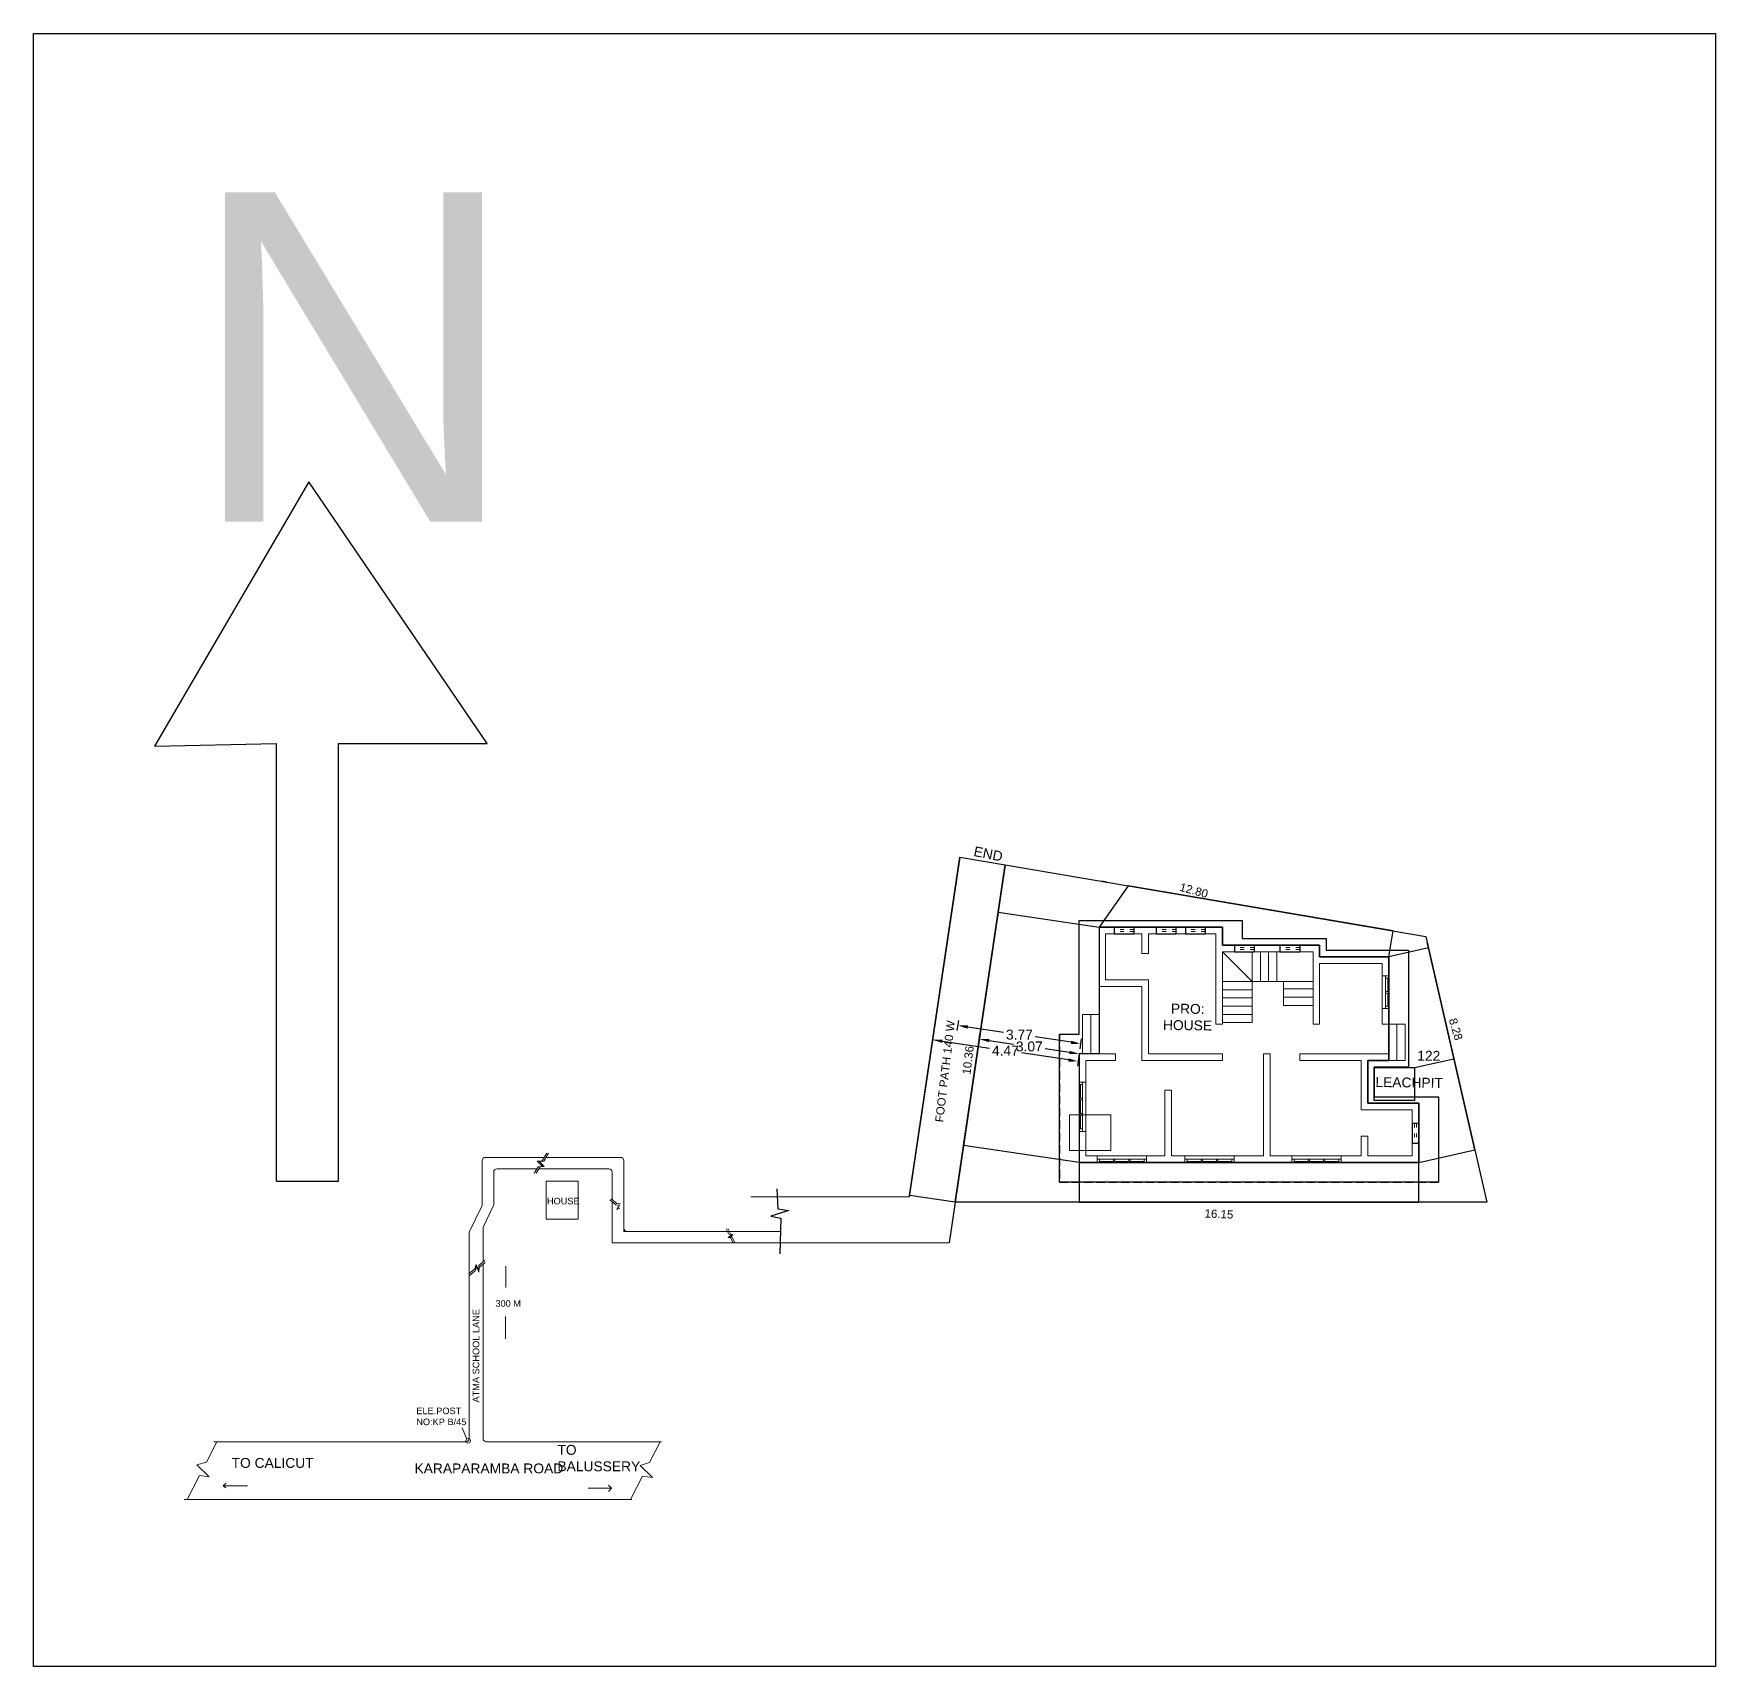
# Model space of a CAD drawing. Header units: metres. Extents: x 1446 to 1737, y 225 to 349.
# Drawn here: x 1479.1 to 1530.2, y 273.6 to 323.3 of the extents above; entities that cross this region are included whole.
import ezdxf

# ---------------------------------------------------------------- set-up
doc = ezdxf.new("R2010")
doc.units = ezdxf.units.M
doc.header["$MEASUREMENT"] = 0
doc.linetypes.add('ACAD_ISO03W100', pattern=[30, 12, -18])
doc.linetypes.add('DASHED2', pattern=[0.375, 0.25, -0.125])
for name, color, linetype, plot in [('BLK_1_COVERED_AREA', 140, 'Continuous', False), ('BLK_1_LVL_0_BLDG_FOOT_PRINT', 1, 'Continuous', False), ('BLK_1_LVL_0_FRONT_YARD', 2, 'Continuous', False), ('BLK_1_LVL_0_REAR_YARD', 11, 'Continuous', False), ('BLK_1_LVL_0_SIDE_YARD1', 171, 'Continuous', False), ('BLK_1_LVL_0_SIDE_YARD2', 102, 'Continuous', False), ('BLK_1_MAX_HEIGHT_CAL', 7, 'Continuous', False), ('BLK_1_SHADE_OVERHANG', 6, 'Continuous', False), ('DIST_CL_ROAD', 7, 'Continuous', False), ('DIST_WELL', 7, 'Continuous', False), ('LANE_1', 5, 'Continuous', False), ('PLOT_BOUNDARY', 70, 'Continuous', False), ('SHORTEST_DIST_TO_ROAD', 7, 'Continuous', False), ('WASTE_DISPOSAL', 7, 'Continuous', False)]:
    doc.layers.add(name, color=color, linetype=linetype, plot=plot)
doc.layers.add('Layer7', color=7, linetype='Continuous', lineweight=50)
doc.layers.add('WALL', color=16, linetype='Continuous', lineweight=40)
doc.layers.add('plan', color=42, linetype='Continuous')
doc.styles.add('ARIAL', font='arial.ttf')
doc.styles.get("Standard").update_dxf_attribs({"font": 'arial.ttf'})
doc.dimstyles.new('Copy of Standard', dxfattribs={"dimscale": 0, "dimtxt": 0.3, "dimasz": 0.3, "dimexe": 0.15, "dimexo": 0.15, "dimgap": 0.09, "dimtad": 0, "dimtih": 1, "dimtoh": 1, "dimzin": 4, "dimdsep": 46, "dimtxsty": 'Standard', "dimcen": 0.3, "dimadec": 0, "dimazin": 0, "dimtfac": 1, "dimtofl": 0, "dimtmove": 0, "dimatfit": 3, "dimfxl": 0.15, "dimfxlon": 1, "dimtolj": 1, "dimtzin": 0, "dimarcsym": 0})

# ---------------------------------------------------------------- blocks, each defined once
blk = doc.blocks.new('HGFH')
at = {"layer": 'WALL', "color": 0, "lineweight": 9}
for p, q in [((284703.9, -300067.6), (284703.9, -300087.6)), ((284703.9, -300077.6), (284711.4, -300077.6)), ((284711.4, -300077.6), (284711.4, -300087.6)), ((284711.4, -300077.6), (284846.4, -300077.6)), ((284753.4, -300077.6), (284753.4, -300087.6)), ((284753.4, -300077.6), (284757.9, -300077.6)), ((284757.9, -300077.6), (284757.9, -300087.6)), ((284799.9, -300077.6), (284799.9, -300087.6)), ((284799.9, -300077.6), (284804.4, -300077.6)), ((284804.4, -300077.6), (284804.4, -300087.6)), ((284846.4, -300077.6), (284846.4, -300087.6)), ((284846.4, -300077.6), (284853.9, -300077.6)), ((284853.9, -300067.6), (284853.9, -300087.6)), ((284703.9, -300087.6), (284853.9, -300087.6)), ((284711.4, -300084.6), (284753.4, -300084.6)), ((284757.9, -300084.6), (284799.9, -300084.6)), ((284804.4, -300084.6), (284846.4, -300084.6))]:
    blk.add_line(p, q, dxfattribs=at)
at = {"layer": 'WALL', "color": 0, "lineweight": 13}
blk.add_line((284703.9, -300067.6), (284853.9, -300067.6), dxfattribs=at)
blk = doc.blocks.new('GDGDCV')
at = {"layer": 'WALL', "color": 0, "lineweight": 9}
for p, q in [((284868, -299930.5), (284888, -299930.5)), ((284878, -299938), (284878, -299930.5)), ((284878, -299938), (284888, -299938)), ((284878, -300073), (284878, -299938)), ((284878, -299980), (284888, -299980)), ((284878, -299984.5), (284878, -299980)), ((284885, -299980), (284885, -299938)), ((284888, -299930.5), (284888, -300080.5)), ((284878, -299984.5), (284888, -299984.5)), ((284878, -300026.5), (284888, -300026.5)), ((284878, -300031), (284878, -300026.5)), ((284878, -300031), (284888, -300031)), ((284885, -300026.5), (284885, -299984.5)), ((284885, -300073), (284885, -300031)), ((284868, -300080.5), (284888, -300080.5)), ((284878, -300080.5), (284878, -300073)), ((284878, -300073), (284888, -300073))]:
    blk.add_line(p, q, dxfattribs=at)
at = {"layer": 'WALL', "color": 0, "lineweight": 13}
blk.add_line((284868, -299930.5), (284868, -300080.5), dxfattribs=at)
blk = doc.blocks.new('GRFHC')
for p, q in [((284992.3, -299930.2), (284932.3, -299930.2)), ((284932.3, -299930.2), (284932.3, -299950.2)), ((284932.3, -299950.2), (284992.3, -299950.2)), ((284992.3, -299950.2), (284992.3, -299930.2))]:
    blk.add_line(p, q)
at = {"layer": 'plan', "color": 0, "linetype": 'ACAD_ISO03W100', "lineweight": 20}
for p, q in [((284932.3, -299937.2), (284992.3, -299937.2)), ((284932.3, -299943.2), (284992.3, -299943.2))]:
    blk.add_line(p, q, dxfattribs=at)
blk = doc.blocks.new('RYHRH')
at = {"layer": 'WALL', "color": 0, "lineweight": 9}
for p, q in [((284724.9, -299990.5), (284724.9, -299970.5)), ((284724.9, -299970.5), (284824.9, -299970.5)), ((284732.4, -299980.5), (284732.4, -299970.5)), ((284772.4, -299973.5), (284732.4, -299973.5)), ((284772.4, -299980.5), (284772.4, -299970.5)), ((284777.4, -299980.5), (284777.4, -299970.5)), ((284817.4, -299973.5), (284777.4, -299973.5)), ((284817.4, -299980.5), (284817.4, -299970.5)), ((284817.4, -299970.5), (284824.9, -299970.5)), ((284824.9, -299990.5), (284824.9, -299970.5)), ((284732.4, -299980.5), (284724.9, -299980.5)), ((284824.9, -299980.5), (284732.4, -299980.5)), ((284778.9, -299980.5), (284774.4, -299980.5)), ((284824.9, -299980.5), (284817.4, -299980.5)), ((284824.9, -299980.5), (284820.9, -299980.5))]:
    blk.add_line(p, q, dxfattribs=at)
at = {"layer": 'WALL', "color": 0, "lineweight": 13}
blk.add_line((284724.9, -299990.5), (284824.9, -299990.5), dxfattribs=at)
blk = doc.blocks.new('BFHFB  C')
for p, q in [((284939.1, -300009.9), (284939.1, -300069.9)), ((284939.1, -300009.9), (284959.1, -300009.9)), ((284959.1, -300069.9), (284959.1, -300009.9)), ((284939.1, -300069.9), (284959.1, -300069.9))]:
    blk.add_line(p, q)
at = {"layer": 'plan', "color": 0, "linetype": 'ACAD_ISO03W100', "lineweight": 20}
for p, q in [((284946.1, -300009.9), (284946.1, -300069.9)), ((284952.1, -300009.9), (284952.1, -300069.9))]:
    blk.add_line(p, q, dxfattribs=at)
blk = doc.blocks.new('*D81')
at = {"layer": 'Defpoints', "color": 0}
for p in [(1507.86, 292.706), (1507.86, 292.706), (1510.899, 292.254)]:
    blk.add_point(p, dxfattribs=at)
at = {"layer": 'SHORTEST_DIST_TO_ROAD', "color": 0, "lineweight": -2}
for p, q in [((1507.86, 292.706), (1507.838, 292.557)), ((1508.157, 292.662), (1508.9, 292.551)), ((1510.603, 292.298), (1509.859, 292.409)), ((1510.899, 292.254), (1510.877, 292.106))]:
    blk.add_line(p, q, dxfattribs=at)
at = {"layer": 'SHORTEST_DIST_TO_ROAD', "color": 0}
for points in [[(1508.165, 292.711), (1508.15, 292.612), (1507.86, 292.706)], [(1510.61, 292.348), (1510.595, 292.249), (1510.899, 292.254)]]:
    blk.add_solid(points, dxfattribs=at)
at = {"layer": 'SHORTEST_DIST_TO_ROAD', "color": 0, "insert": (1509.38, 292.48), "char_height": 0.3, "attachment_point": 5}
blk.add_mtext('\\A1;3.07', dxfattribs=at)
blk = doc.blocks.new('*D79')
at = {"layer": 'Defpoints', "color": 0}
for p in [(1507.168, 292.808), (1507.214, 293.117), (1510.899, 292.254)]:
    blk.add_point(p, dxfattribs=at)
at = {"layer": 'DIST_CL_ROAD', "color": 0, "lineweight": -2}
for p, q in [((1507.192, 292.968), (1507.236, 293.265)), ((1507.511, 293.073), (1508.6, 292.911)), ((1510.648, 292.607), (1509.559, 292.769)), ((1510.923, 292.414), (1510.967, 292.711))]:
    blk.add_line(p, q, dxfattribs=at)
at = {"layer": 'DIST_CL_ROAD', "color": 0}
for points in [[(1507.518, 293.122), (1507.503, 293.023), (1507.214, 293.117)], [(1510.656, 292.656), (1510.641, 292.557), (1510.945, 292.563)]]:
    blk.add_solid(points, dxfattribs=at)
at = {"layer": 'DIST_CL_ROAD', "color": 0, "insert": (1509.08, 292.84), "char_height": 0.3, "attachment_point": 5}
blk.add_mtext('\\A1;3.77', dxfattribs=at)
blk = doc.blocks.new('*D82')
at = {"layer": 'BLK_1_MAX_HEIGHT_CAL', "color": 0, "lineweight": -2}
for p, q in [((1506.454, 292.763), (1506.42, 292.535)), ((1506.739, 292.64), (1508.168, 292.427)), ((1510.569, 292.071), (1509.139, 292.283)), ((1510.877, 292.106), (1510.844, 291.878))]:
    blk.add_line(p, q, dxfattribs=at)
at = {"layer": 'BLK_1_MAX_HEIGHT_CAL', "color": 0}
for points in [[(1506.746, 292.689), (1506.731, 292.59), (1506.442, 292.684)], [(1510.576, 292.12), (1510.561, 292.021), (1510.866, 292.027)]]:
    blk.add_solid(points, dxfattribs=at)
at = {"layer": 'Defpoints', "color": 0}
for p in [(1506.476, 292.911), (1506.442, 292.684), (1510.899, 292.254)]:
    blk.add_point(p, dxfattribs=at)
at = {"layer": 'BLK_1_MAX_HEIGHT_CAL', "color": 0, "insert": (1508.654, 292.355), "char_height": 0.3, "attachment_point": 5}
blk.add_mtext('\\A1;4.47', dxfattribs=at)

msp = doc.modelspace()

# ---------------------------------------------------------------- linework, layer by layer
at = {"color": 1}
for p, q in [((1487.491, 309.638), (1482.81, 301.599)), ((1492.911, 301.681), (1487.491, 309.638)), ((1482.81, 301.599), (1486.505, 301.681)), ((1486.505, 301.681), (1486.505, 288.392)), ((1488.394, 288.392), (1488.394, 301.681)), ((1488.394, 301.681), (1492.911, 301.681)), ((1486.505, 288.392), (1488.394, 288.392))]:
    msp.add_line(p, q, dxfattribs=at)
at = {"color": 7}
for p, q in [((1507.266, 298.236), (1505.733, 287.913)), ((1508.647, 298), (1506.941, 286.513)), ((1511.733, 297.474), (1511.585, 297.499)), ((1515.377, 296.852), (1515.525, 296.827)), ((1508.433, 296.561), (1508.411, 296.413)), ((1518.334, 296.348), (1518.187, 296.373)), ((1520.433, 295.99), (1520.285, 296.015)), ((1521.502, 295.481), (1521.469, 295.628)), ((1507.86, 292.706), (1507.882, 292.854)), ((1522.275, 292.11), (1522.309, 291.964)), ((1522.517, 291.054), (1522.484, 291.2)), ((1507.381, 289.477), (1507.403, 289.625)), ((1522.909, 289.344), (1522.943, 289.198)), ((1521.209, 288.954), (1521.059, 288.954)), ((1501.709, 288.154), (1501.744, 287.55)), ((1510.899, 287.75), (1510.749, 287.75)), ((1521.209, 287.75), (1521.059, 287.75)), ((1502.074, 287.494), (1501.533, 287.325)), ((1501.533, 287.325), (1501.835, 287.262)), ((1501.744, 287.55), (1502.074, 287.494)), ((1501.835, 287.262), (1501.8, 286.181))]:
    msp.add_line(p, q, dxfattribs=at)
at = {"color": 7, "linetype": 'DASHED2'}
for p, q in [((1510.899, 296.306), (1515.849, 296.306)), ((1510.899, 292.854), (1510.899, 296.306)), ((1515.849, 296.306), (1515.849, 295.756)), ((1515.849, 295.756), (1518.399, 295.756)), ((1518.399, 295.406), (1520.899, 295.406)), ((1520.899, 295.406), (1520.899, 291.854)), ((1510.299, 292.854), (1510.899, 292.854)), ((1510.299, 292.854), (1510.299, 288.354)), ((1519.859, 291.854), (1519.859, 290.954)), ((1519.859, 291.854), (1520.899, 291.854)), ((1519.859, 290.954), (1521.809, 290.954)), ((1521.809, 290.954), (1521.809, 288.354)), ((1510.299, 288.354), (1521.809, 288.354))]:
    msp.add_line(p, q, dxfattribs=at)
at = {"color": 7}
msp.add_lwpolyline([(1479.134, 323.251), (1530.221, 323.251), (1530.221, 273.648), (1479.134, 273.648)], close=True, dxfattribs=at)
at = {"layer": 'BLK_1_COVERED_AREA'}
msp.add_lwpolyline([(1521.209, 288.954), (1521.209, 290.754), (1519.659, 290.754), (1519.659, 292.054), (1520.299, 292.054), (1520.299, 295.206), (1518.199, 295.206), (1518.199, 295.556), (1515.249, 295.556), (1515.249, 296.106), (1511.499, 296.106), (1511.499, 292.254), (1510.899, 292.254), (1510.899, 288.954), (1521.209, 288.954)], close=True, dxfattribs=at)
at = {"layer": 'BLK_1_LVL_0_BLDG_FOOT_PRINT', "color": 1}
msp.add_lwpolyline([(1521.209, 288.954), (1521.209, 290.754), (1519.659, 290.754), (1519.659, 292.054), (1520.299, 292.054), (1520.299, 295.206), (1518.199, 295.206), (1518.199, 295.556), (1515.249, 295.556), (1515.249, 296.106), (1511.499, 296.106), (1511.499, 292.254), (1510.899, 292.254), (1510.899, 288.954), (1521.209, 288.954)], close=True, dxfattribs=at)
at = {"layer": 'BLK_1_LVL_0_FRONT_YARD'}
msp.add_lwpolyline([(1511.499, 296.106), (1511.499, 292.254), (1510.899, 292.254), (1510.899, 288.954), (1507.381, 289.477), (1508.433, 296.561), (1511.499, 296.106)], close=True, dxfattribs=at)
at = {"layer": 'BLK_1_LVL_0_REAR_YARD'}
msp.add_lwpolyline([(1521.502, 295.481), (1520.299, 295.206), (1520.299, 292.054), (1519.659, 292.054), (1519.659, 290.754), (1521.209, 290.754), (1521.209, 288.954), (1522.909, 289.344), (1521.502, 295.481)], close=True, dxfattribs=at)
at = {"layer": 'BLK_1_LVL_0_SIDE_YARD1'}
msp.add_lwpolyline([(1520.299, 295.206), (1520.433, 295.99), (1512.379, 297.364), (1511.499, 296.106), (1515.249, 296.106), (1515.249, 295.556), (1518.199, 295.556), (1518.199, 295.206), (1520.299, 295.206)], close=True, dxfattribs=at)
at = {"layer": 'BLK_1_LVL_0_SIDE_YARD2'}
msp.add_line((1507.266, 298.236), (1507.266, 298.236), dxfattribs=at)
msp.add_lwpolyline([(1521.209, 288.954), (1510.899, 288.954), (1510.899, 287.75), (1521.209, 287.75), (1521.209, 288.954)], close=True, dxfattribs=at)
at = {"layer": 'BLK_1_SHADE_OVERHANG'}
msp.add_lwpolyline([(1521.809, 288.354), (1510.299, 288.354), (1510.299, 292.854), (1510.899, 292.854), (1510.899, 296.306), (1515.849, 296.306), (1515.849, 295.756), (1518.399, 295.756), (1518.399, 295.406), (1520.899, 295.406), (1520.899, 291.854), (1519.859, 291.854), (1519.859, 290.954), (1521.809, 290.954), (1521.809, 288.354)], close=True, dxfattribs=at)
at = {"layer": 'DIST_WELL', "color": 9}
msp.add_line((1521.085, 291.838), (1522.275, 292.11), dxfattribs=at)
at = {"layer": 'LANE_1'}
msp.add_lwpolyline([(1507.124, 287.75), (1505.74, 287.956), (1507.266, 298.236), (1508.647, 298), (1507.124, 287.75)], close=True, dxfattribs=at)
at = {"layer": 'Layer7', "lineweight": 20}
for p, q in [((1507.266, 298.236), (1521.424, 295.821)), ((1511.499, 292.254), (1511.499, 296.106)), ((1511.499, 296.106), (1515.249, 296.106)), ((1511.699, 294.504), (1511.699, 295.906)), ((1511.699, 295.906), (1512.799, 295.906)), ((1512.799, 295.304), (1512.799, 295.906)), ((1512.999, 295.906), (1512.999, 295.304)), ((1512.999, 295.906), (1515.049, 295.906)), ((1512.999, 295.906), (1512.999, 295.304)), ((1515.049, 295.906), (1515.049, 293.154)), ((1515.249, 296.106), (1515.249, 295.556)), ((1521.424, 295.821), (1523.274, 287.75)), ((1512.799, 295.304), (1512.999, 295.304)), ((1515.249, 295.556), (1518.199, 295.556)), ((1515.249, 295.356), (1515.249, 293.154)), ((1515.249, 295.356), (1517.999, 295.356)), ((1515.249, 295.356), (1516.149, 294.456)), ((1516.149, 295.356), (1516.149, 293.206)), ((1516.399, 295.356), (1516.399, 294.456)), ((1516.649, 295.356), (1516.649, 294.456)), ((1516.899, 295.356), (1516.899, 294.456)), ((1517.999, 295.356), (1517.999, 293.154)), ((1518.199, 295.556), (1518.199, 295.206)), ((1518.399, 295.756), (1518.399, 295.406)), ((1518.199, 295.206), (1520.299, 295.206)), ((1518.199, 295.006), (1518.199, 293.154)), ((1518.199, 295.006), (1520.099, 295.006)), ((1520.099, 295.006), (1520.099, 293.154)), ((1520.299, 295.206), (1520.299, 292.054)), ((1511.499, 294.304), (1512.799, 294.304)), ((1511.699, 294.504), (1512.999, 294.504)), ((1512.799, 294.304), (1512.799, 292.054)), ((1512.999, 294.504), (1512.999, 292.254)), ((1512.999, 294.504), (1512.999, 292.254)), ((1515.249, 294.456), (1517.999, 294.456)), ((1517.099, 294.456), (1517.099, 293.73)), ((1515.249, 294.206), (1516.149, 294.206)), ((1515.249, 293.956), (1516.149, 293.956)), ((1517.099, 294.23), (1517.999, 294.23)), ((1517.099, 293.98), (1517.999, 293.98)), ((1510.999, 293.454), (1511.499, 293.454)), ((1510.999, 292.254), (1510.999, 293.454)), ((1511.249, 292.254), (1511.249, 293.454)), ((1515.249, 293.706), (1516.149, 293.706)), ((1515.249, 293.456), (1516.149, 293.456)), ((1517.099, 293.73), (1517.999, 293.73)), ((1515.049, 293.154), (1515.249, 293.154)), ((1515.249, 293.206), (1516.149, 293.206)), ((1517.999, 293.154), (1518.199, 293.154)), ((1520.099, 293.154), (1520.799, 293.154)), ((1520.099, 293.154), (1520.799, 293.154)), ((1520.549, 293.154), (1520.549, 292.053)), ((1520.549, 293.154), (1520.549, 292.053)), ((1520.799, 293.154), (1520.799, 292.053)), ((1520.799, 293.154), (1520.799, 292.053)), ((1510.899, 292.254), (1510.899, 288.954)), ((1510.899, 292.254), (1511.999, 292.254)), ((1510.899, 292.254), (1510.899, 288.954)), ((1511.999, 292.254), (1511.999, 292.054)), ((1512.999, 292.254), (1515.249, 292.254)), ((1515.249, 292.254), (1515.249, 292.053)), ((1516.499, 292.254), (1516.499, 289.153)), ((1516.499, 292.254), (1516.699, 292.254)), ((1516.499, 292.254), (1516.699, 292.254)), ((1516.699, 292.254), (1516.699, 289.153)), ((1517.599, 292.254), (1517.599, 292.054)), ((1517.599, 292.254), (1520.299, 292.254)), ((1511.099, 292.054), (1511.099, 289.154)), ((1511.099, 292.054), (1511.999, 292.054)), ((1512.799, 292.054), (1515.249, 292.054)), ((1512.999, 292.054), (1512.999, 292.053)), ((1517.599, 292.054), (1519.459, 292.054)), ((1519.459, 292.054), (1519.459, 290.554)), ((1519.659, 292.054), (1519.659, 290.754)), ((1519.659, 292.054), (1520.799, 292.054)), ((1519.659, 292.054), (1520.799, 292.054)), ((1519.659, 291.956), (1519.659, 291.756)), ((1513.499, 291.154), (1513.499, 289.154)), ((1513.499, 291.154), (1513.699, 291.154)), ((1513.699, 291.154), (1513.699, 289.154)), ((1519.659, 290.754), (1521.209, 290.754)), ((1521.209, 290.754), (1521.209, 288.954)), ((1519.459, 290.554), (1521.009, 290.554)), ((1521.009, 290.554), (1521.009, 289.154)), ((1519.459, 289.754), (1519.459, 289.154)), ((1519.459, 289.754), (1519.659, 289.754)), ((1519.659, 289.754), (1519.659, 289.154)), ((1511.099, 289.154), (1513.499, 289.154)), ((1513.699, 289.154), (1516.499, 289.154)), ((1516.699, 289.154), (1519.459, 289.154)), ((1519.659, 289.154), (1521.009, 289.154)), ((1510.899, 288.954), (1521.209, 288.954)), ((1510.899, 288.954), (1521.209, 288.954)), ((1505.733, 287.913), (1500.916, 287.913)), ((1507.124, 287.75), (1523.274, 287.75)), ((1506.941, 286.513), (1500.916, 286.513))]:
    msp.add_line(p, q, dxfattribs=at)
at = {"layer": 'Layer7', "linetype": 'ByBlock', "lineweight": 20}
for p, q in [((1494.72, 289.237), (1494.572, 289.001)), ((1494.779, 289.237), (1494.631, 289.001)), ((1492.759, 289.012), (1492.759, 287.674)), ((1494.642, 289.112), (1492.859, 289.112)), ((1493.109, 288.662), (1493.109, 287.674)), ((1494.422, 288.762), (1493.209, 288.762)), ((1494.462, 288.825), (1494.339, 288.629)), ((1494.521, 288.825), (1494.398, 288.629)), ((1494.572, 289.001), (1494.427, 289.001)), ((1494.427, 289.001), (1494.587, 288.833)), ((1494.587, 288.833), (1494.462, 288.825)), ((1496.61, 288.762), (1494.481, 288.762)), ((1494.631, 289.001), (1494.486, 289.001)), ((1494.486, 289.001), (1494.646, 288.833)), ((1494.646, 288.833), (1494.521, 288.825)), ((1496.96, 289.112), (1494.701, 289.112)), ((1496.71, 287.826), (1496.71, 288.662)), ((1497.06, 286.863), (1497.06, 289.012)), ((1492.748, 287.63), (1492.363, 286.841)), ((1493.098, 287.63), (1492.796, 287.011)), ((1496.638, 287.822), (1496.815, 287.673)), ((1496.674, 287.857), (1496.851, 287.708)), ((1496.71, 286.513), (1496.71, 287.761)), ((1496.815, 287.673), (1496.93, 287.662)), ((1496.93, 287.662), (1496.846, 287.53)), ((1496.851, 287.708), (1496.966, 287.697)), ((1496.846, 287.53), (1496.937, 287.57)), ((1497.06, 286.963), (1497.06, 287.466)), ((1492.363, 286.841), (1492.363, 280.571)), ((1492.786, 286.967), (1492.786, 285.936)), ((1501.822, 286.863), (1497.06, 286.863)), ((1498.134, 286.863), (1497.16, 286.863)), ((1500.173, 286.943), (1500.253, 286.777)), ((1500.218, 286.955), (1500.299, 286.789)), ((1500.33, 286.751), (1500.235, 286.674)), ((1500.235, 286.674), (1500.304, 286.671)), ((1500.253, 286.777), (1500.33, 286.751)), ((1500.375, 286.763), (1500.281, 286.686)), ((1500.281, 286.686), (1500.35, 286.684)), ((1500.299, 286.789), (1500.375, 286.763)), ((1500.304, 286.671), (1500.381, 286.513)), ((1500.35, 286.684), (1500.432, 286.513)), ((1500.916, 286.513), (1496.71, 286.513)), ((1498.302, 286.513), (1496.71, 286.513)), ((1492.357, 285.57), (1492.541, 285.726)), ((1492.367, 285.509), (1492.551, 285.666)), ((1492.541, 285.726), (1492.581, 285.852)), ((1492.551, 285.666), (1492.591, 285.792)), ((1492.581, 285.852), (1492.647, 285.68)), ((1492.591, 285.792), (1492.658, 285.62)), ((1492.647, 285.68), (1492.654, 285.823)), ((1492.654, 285.823), (1492.839, 285.981)), ((1492.658, 285.62), (1492.664, 285.763)), ((1492.664, 285.763), (1492.85, 285.921)), ((1492.786, 285.866), (1492.786, 284.6)), ((1493.478, 285.162), (1493.478, 285.806)), ((1492.786, 284.6), (1492.786, 283.784)), ((1493.466, 284.278), (1493.466, 283.6)), ((1492.786, 283.784), (1492.786, 280.571)), ((1484.697, 280.471), (1484.382, 279.856)), ((1492.263, 280.471), (1484.61, 280.471)), ((1492.289, 280.549), (1492.156, 280.897)), ((1492.886, 280.471), (1498.205, 280.471)), ((1498.168, 280.471), (1497.843, 279.838)), ((1484.17, 279.445), (1483.795, 278.713)), ((1484.382, 279.856), (1484.093, 279.767)), ((1484.093, 279.767), (1484.47, 279.403)), ((1484.47, 279.403), (1484.17, 279.445)), ((1497.843, 279.838), (1497.555, 279.749)), ((1497.555, 279.749), (1497.932, 279.385)), ((1484.889, 279.135), (1484.983, 279.215)), ((1485.627, 279.135), (1484.889, 279.135)), ((1484.889, 279.135), (1484.975, 279.07)), ((1495.978, 279.061), (1496.683, 279.061)), ((1496.683, 279.061), (1496.594, 279.157)), ((1496.683, 279.061), (1496.594, 278.964)), ((1497.632, 279.427), (1497.266, 278.713)), ((1497.932, 279.385), (1497.632, 279.427)), ((1492.363, 278.713), (1483.708, 278.713)), ((1492.786, 278.713), (1492.363, 278.713)), ((1492.786, 278.713), (1497.302, 278.713))]:
    msp.add_line(p, q, dxfattribs=at)
at = {"layer": 'Layer7', "lineweight": 20}
msp.add_lwpolyline([(1510.601, 290.403), (1511.86, 290.403), (1511.86, 289.318), (1510.601, 289.318)], close=True, dxfattribs=at)
at = {"layer": 'Layer7', "linetype": 'ByBlock', "lineweight": 20}
msp.add_lwpolyline([(1494.701, 288.388), (1495.677, 288.388), (1495.677, 287.235), (1494.701, 287.235)], close=True, dxfattribs=at)
msp.add_circle((1492.334, 280.5), 0.0663, dxfattribs=at)
for centre, start, end in [((1492.859, 289.012), 90, 180), ((1493.209, 288.662), 90, 180), ((1496.61, 288.662), 0, 90), ((1496.96, 289.012), 0, 90), ((1492.659, 287.674), 333.9826, 0), ((1493.009, 287.674), 333.9826, 0), ((1492.886, 286.967), 153.9826, 180), ((1497.16, 286.963), 180, 270), ((1492.263, 280.571), 270, 0), ((1492.886, 280.571), 180, 270)]:
    msp.add_arc(centre, 0.1, start, end, dxfattribs=at)
at = {"layer": 'PLOT_BOUNDARY'}
msp.add_lwpolyline([(1508.647, 298), (1521.424, 295.821), (1523.274, 287.75), (1507.124, 287.75), (1508.647, 298)], close=True, dxfattribs=at)
at = {"layer": 'WASTE_DISPOSAL', "color": 2}
msp.add_lwpolyline([(1519.855, 291.838), (1521.085, 291.838), (1521.085, 290.838), (1519.855, 290.838)], close=True, dxfattribs=at)

# ---------------------------------------------------------------- block references
at = {"lineweight": 20, "xscale": 0.01, "yscale": 0.01, "zscale": 0.01, "rotation": 270}
for name, p in [('BFHFB  C', (4512.654, 3145.497)), ('BFHFB  C', (4513.934, 3145.497)), ('BFHFB  C', (4514.819, 3145.497)), ('BFHFB  C', (4516.309, 3144.947)), ('BFHFB  C', (4517.694, 3144.947)), ('RYHRH', (4520.005, 3141.879)), ('HGFH', (4511.776, 3138.44)), ('GRFHC', (4520.512, 3139.464)), ('GDGDCV', (4512.245, 3137.835)), ('GDGDCV', (4514.91, 3137.835)), ('GDGDCV', (4518.16, 3137.835))]:
    msp.add_blockref(name, p, dxfattribs=at)

# ---------------------------------------------------------------- texts
at = {"color": 1, "insert": (1483.802, 318.427), "char_height": 10, "attachment_point": 1}
msp.add_mtext_dynamic_manual_height_columns('N', width=14.15842, gutter_width=1, heights=[0], dxfattribs=at)
at = {"layer": 'DIST_WELL', "color": 9, "insert": (1521.518, 292.449), "char_height": 0.3, "attachment_point": 5, "rotation": 359.2108}
msp.add_mtext_dynamic_manual_height_columns('\\P122', width=30, gutter_width=100, heights=[0], dxfattribs=at)
at = {"layer": 'Layer7', "lineweight": 20, "insert": (1508.133, 298.332), "char_height": 0.3, "attachment_point": 5, "rotation": 348.7669}
msp.add_mtext('END', dxfattribs=at)
at = {"layer": 'Layer7', "linetype": 'ByBlock', "lineweight": 20, "attachment_point": 1, "style": 'ARIAL'}
for s, width, insert, char_height, rotation in [('12.80', 18.52182, (1513.991, 297.456), 0.25, 344.8666), ('FOOT PATH 140 W', 490.29192, (1506.515, 290.196), 0.25, 83.3131), ('8.28', 18.52182, (1522.361, 293.368), 0.25, 286.3894), ('10.36', 18.52182, (1507.344, 291.644), 0.25, 83.3131), ('16.15', 18.52182, (1514.711, 287.536), 0.25, 357.5069), ('ATMA SCHOOL LANE', 431.81758, (1492.471, 281.664), 0.2, 90)]:
    msp.add_mtext_dynamic_manual_height_columns(s, width=width, gutter_width=100, heights=[0], dxfattribs=dict(at, insert=insert, char_height=char_height, rotation=rotation))
at = {"layer": 'Layer7', "lineweight": 25, "char_height": 0.3, "attachment_point": 5, "rotation": 359.2108}
for s, width, insert in [('PRO:\\PHOUSE', 701.31803, (1514.19, 293.373)), ('\\PLEACHPIT', 30, (1520.922, 291.634))]:
    msp.add_mtext_dynamic_manual_height_columns(s, width=width, gutter_width=100, heights=[0], dxfattribs=dict(at, insert=insert))
at = {"layer": 'Layer7', "linetype": 'ByBlock', "lineweight": 20, "attachment_point": 1, "style": 'ARIAL'}
for s, width, insert, char_height in [('HOUSE', 6.34768, (1494.727, 287.884), 0.2), ('300 M', 297.98967, (1493.161, 284.773), 0.2), ('ELE.POST\\PNO:KP B/45', 302.24338, (1490.758, 281.51), 0.2), ('TO CALICUT', 30.93271, (1485.149, 279.979), 0.3), ('TO\\PBALUSSERY', 12.48205, (1495.045, 280.376), 0.3), ('KARAPARAMBA ROAD', 19.2148, (1490.704, 279.812), 0.3)]:
    msp.add_mtext_dynamic_manual_height_columns(s, width=width, gutter_width=100, heights=[0], dxfattribs=dict(at, insert=insert, char_height=char_height))

# ---------------------------------------------------------------- dimensions: what is measured, and where the dimension line sits
at = {"layer": 'BLK_1_MAX_HEIGHT_CAL', "color": 5}
dim = msp.add_aligned_dim(p1=(1510.899, 292.254), p2=(1506.476, 292.911), distance=0.23, dimstyle='Copy of Standard', override={"dimscale": 1}, dxfattribs=at)
dim.commit()
dim.dimension.update_dxf_attribs({"geometry": '*D82', "text_midpoint": (1508.654, 292.355)})
at = {"layer": 'DIST_CL_ROAD', "color": 5}
dim = msp.add_aligned_dim(p1=(1510.899, 292.254), p2=(1507.168, 292.808), distance=-0.312, dimstyle='Copy of Standard', override={"dimscale": 1}, dxfattribs=at)
dim.commit()
dim.dimension.update_dxf_attribs({"geometry": '*D79', "text_midpoint": (1509.08, 292.84)})
at = {"layer": 'SHORTEST_DIST_TO_ROAD', "color": 5}
dim = msp.add_aligned_dim(p1=(1510.899, 292.254), p2=(1507.86, 292.706), distance=0, dimstyle='Copy of Standard', override={"dimscale": 1}, dxfattribs=at)
dim.commit()
dim.dimension.update_dxf_attribs({"geometry": '*D81', "text_midpoint": (1509.38, 292.48)})

doc.saveas('drawing.dxf')
